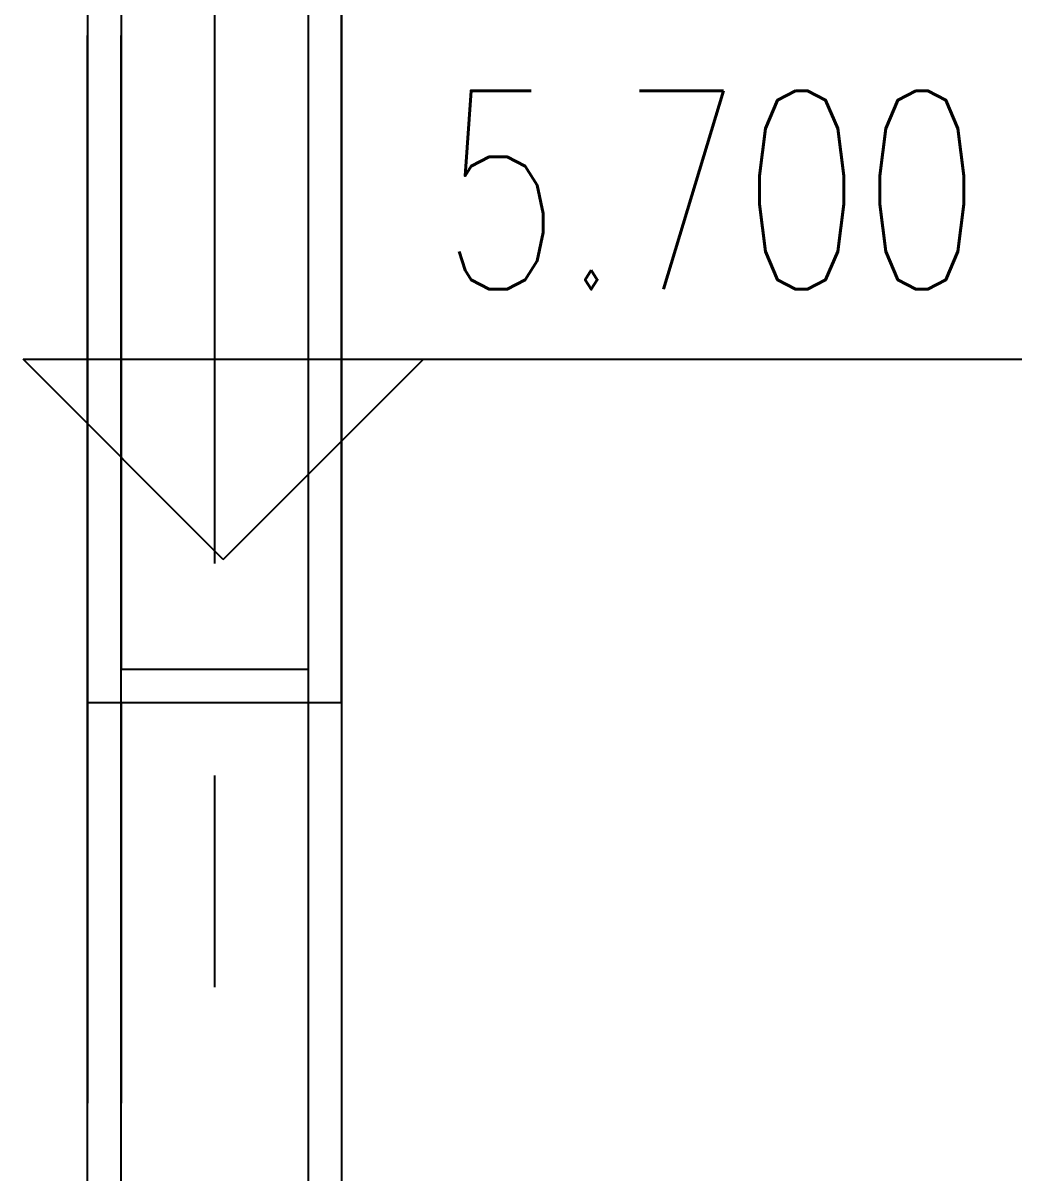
# Model space of a CAD drawing. Extents: x 296441 to 853063, y 459050 to 1117990.
# Drawn here: x 629412 to 630908, y 565133 to 566856 of the extents above; entities that cross this region are included whole.
import ezdxf

# ---------------------------------------------------------------- set-up
doc = ezdxf.new("R2010")
doc.units = 0
doc.header["$LTSCALE"] = 1000
doc.linetypes.add('14-GRID$0$CENTER2', pattern=[28.575, 19.05, -3.175, 3.175, -3.175])
for name, color, linetype in [('14-GRID$0$G-GRID', 9, '14-GRID$0$CENTER2'), ('A-ROOF', 2, 'Continuous'), ('D-PLAN-ROOF$0$A-ROOF', 2, 'Continuous'), ('DIM_ELEV', 3, 'Continuous'), ('E1-FL03$0$A-OVLK', 140, 'Continuous'), ('E2-E3-FL03$0$A-OVLK', 140, 'Continuous'), ('E_OTHER', 7, 'Continuous'), ('PUB_TEXT', 7, 'Continuous')]:
    doc.layers.add(name, color=color, linetype=linetype)
doc.styles.add('_TCH_DIM', font='SIMPLEX', dxfattribs={"bigfont": 'GBCBIG'})
doc.styles.add('E2-E3-FL03$0$E1-FL03$0$Standard', font='')
doc.styles.get('E2-E3-FL03$0$E1-FL03$0$Standard').set_extended_font_data('SimSun')

# ---------------------------------------------------------------- blocks, each defined once
blk = doc.blocks.new('GGGGW23')
at = {"layer": 'E1-FL03$0$A-OVLK'}
for p, q in [((926497.2, 394148.7), (926497.2, 392317.7)), ((926877.2, 394148.7), (926877.2, 392317.7)), ((926827.2, 392367.7), (926547.2, 392367.7)), ((926877.2, 392317.7), (926497.2, 392317.7))]:
    blk.add_line(p, q, dxfattribs=at)
at = {"style": 'E2-E3-FL03$0$E1-FL03$0$Standard', "flags": 9}
for tag in ['YSIZE', 'XSIZE']:
    blk.add_attdef(tag, (931417.2, 404207.7, 0), '', height=0.5, rotation=90, dxfattribs=at)
blk = doc.blocks.new('TTTTT')
at = {"layer": 'D-PLAN-ROOF$0$A-ROOF', "color": 8}
for p, q in [((1582234.1, 576652.1), (1582234.1, 575412.1)), ((1582284.1, 576652.1), (1582284.1, 575462.1)), ((1582564.1, 576652.1), (1582564.1, 575462.1)), ((1582614.1, 576652.1), (1582614.1, 575412.1)), ((1582234.1, 571012.1), (1582234.1, 576412.1)), ((1582284.1, 571012.1), (1582284.1, 576412.1)), ((1582564.1, 576412.1), (1582564.1, 571012.1)), ((1582614.1, 576412.1), (1582614.1, 571012.1)), ((1582564.1, 575462.1), (1582284.1, 575462.1)), ((1582614.1, 575412.1), (1582234.1, 575412.1)), ((1582234.1, 575412.1), (1582234.1, 574812.1)), ((1582284.1, 575412.1), (1582284.1, 574812.1)), ((1582564.1, 575412.1), (1582564.1, 574812.1)), ((1582614.1, 575412.1), (1582614.1, 574812.1))]:
    blk.add_line(p, q, dxfattribs=at)
blk = doc.blocks.new('555Y')
at = {"layer": 'E2-E3-FL03$0$A-OVLK'}
for p, q in [((667543.9, 86083.4), (667543.9, 83983.4)), ((667593.9, 86083.4), (667593.9, 83933.4)), ((667213.9, 85764.4), (667213.9, 83933.4)), ((667263.9, 85764.4), (667263.9, 83983.4)), ((667543.9, 83983.4), (667263.9, 83983.4)), ((667593.9, 83933.4), (667213.9, 83933.4))]:
    blk.add_line(p, q, dxfattribs=at)
at = {"style": 'E2-E3-FL03$0$E1-FL03$0$Standard', "text_generation_flag": 4, "flags": 9}
for tag in ['XSIZE', 'YSIZE']:
    blk.add_attdef(tag, (662673.9, 95823.4, 0), '', height=0.5, rotation=90, dxfattribs=at)

msp = doc.modelspace()

# ---------------------------------------------------------------- linework, layer by layer
at = {"layer": '14-GRID$0$G-GRID', "color": 8, "ltscale": 0.1}
msp.add_line((629698.5, 590811), (629698.5, 558052.5), dxfattribs=at)
at = {"layer": 'DIM_ELEV'}
for p, q in [((629711.7, 566052.1), (629411.7, 566352.1)), ((629411.7, 566352.1), (630907.7, 566352.1)), ((629711.7, 566052.1), (630011.7, 566352.1))]:
    msp.add_line(p, q, dxfattribs=at)
at = {"layer": 'E2-E3-FL03$0$A-OVLK'}
for p, q in [((629508.5, 565837.2), (629508.5, 565237.2)), ((629558.5, 565837.2), (629558.5, 565237.2)), ((629838.5, 565837.2), (629838.5, 565237.2)), ((629888.5, 565837.2), (629888.5, 565237.2))]:
    msp.add_line(p, q, dxfattribs=at)

# ---------------------------------------------------------------- block references
at = {"layer": 'A-ROOF'}
msp.add_blockref('TTTTT', (-952725.6, -9574.8), dxfattribs=at)
at = {"layer": 'E_OTHER'}
for name, p in [('555Y', (-37705.4, 481903.8)), ('GGGGW23', (-296988.8, 173519.5))]:
    msp.add_blockref(name, p, dxfattribs=at)

# ---------------------------------------------------------------- texts
at = {"layer": 'PUB_TEXT', "style": '_TCH_DIM', "width": 0.705882}
msp.add_text('5.700', height=297.5, dxfattribs=at).set_placement((630037.7, 566457.1))

doc.saveas('drawing.dxf')
